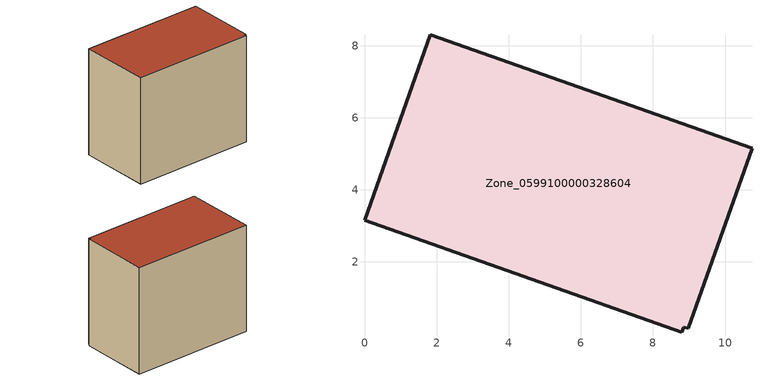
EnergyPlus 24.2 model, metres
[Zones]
Zone_0599100000328604
 floor ground (C_G): 8.98,0.16 8.85,0.2 8.8,0.04 0,3.16 1.82,8.31 10.75,5.15 z0.41
 wall outside (C_F): 10.75,5.15 1.82,8.31 0,3.16 8.8,0.04 8.85,0.2 8.98,0.16 10.75,5.15 z0.41:8.6
 roof outside (C_R): 8.85,0.2 8.98,0.16 10.75,5.15 1.82,8.31 0,3.16 8.8,0.04 z8.6
[BUILDING]
Pand.0599100000328604: North Axis=0; Terrain=City; Loads Convergence Tolerance Value=0.04; Temperature Convergence Tolerance Value=0.4; Solar Distribution=FullExterior; Maximum Number of Warmup Days=25; Minimum Number of Warmup Days=1
[Site:Location]
Rotterdam.The.Hague.AP_ZH_NLD Design_Conditions: Latitude=51.96; Longitude=4.45; Time Zone=1; Elevation=-4.5
[SITE:GROUNDTEMPERATURE:BUILDINGSURFACE]
18, 18, 18, 18, 18, 18, 18, 18, 18, 18, 18, 18
[MATERIAL] Thermal Absorptance=0.9; Solar Absorptance=0.7; Visible Absorptance=0.7
Name | Roughness | Thickness | Conductivity | Density | Specific Heat
G.TI.1975-1991 | MediumSmooth | 0.15 | 0.288461 | 540 | 1210
F.TI.1975-1991 | Rough | 0.3 | 0.230769 | 1920 | 840
R.TI.1975-1991 | MediumRough | 0.2 | 0.153846 | 1500 | 1000
[CONSTRUCTION]
C_G: G.TI.1975-1991
C_F: F.TI.1975-1991
C_R: R.TI.1975-1991
[ZONE]
Zone_0599100000328604: Type=1; Multiplier=1; Ceiling Height=Autocalculate; Volume=Autocalculate; Floor Area=autocalculate; Part of Total Floor Area=Yes
[ZONEINFILTRATION:DESIGNFLOWRATE]
Infil_Zone_0599100000328604: Zone or ZoneList or Space or SpaceList=Zone_0599100000328604; Schedule=AlwaysOn; Design Flow Rate Calculation Method=Flow/Area; Flow Rate per Floor Area=0.003; Constant Term Coefficient=1; Temperature Term Coefficient=0; Velocity Term Coefficient=0; Velocity Squared Term Coefficient=0
[HVACTEMPLATE:ZONE:IDEALLOADSAIRSYSTEM]
Zone_0599100000328604: Maximum Heating Supply Air Temperature=50; Minimum Cooling Supply Air Temperature=13; Maximum Heating Supply Air Humidity Ratio=0.0156; Minimum Cooling Supply Air Humidity Ratio=0.0077; Heating Limit=NoLimit; Cooling Limit=NoLimit; Dehumidification Control Type=ConstantSensibleHeatRatio; Cooling Sensible Heat Ratio=0.7; Dehumidification Setpoint=60; Humidification Control Type=None; Humidification Setpoint=30; Outdoor Air Method=None; Outdoor Air Flow Rate per Person=0.00944; Outdoor Air Flow Rate per Zone Floor Area=0; Outdoor Air Flow Rate per Zone=0; Demand Controlled Ventilation Type=None; Outdoor Air Economizer Type=NoEconomizer; Heat Recovery Type=None; Sensible Heat Recovery Effectiveness=0.7; Latent Heat Recovery Effectiveness=0.65
[ZONECONTROL:THERMOSTAT]
ThermostatControl_Zone_0599100000328604: Zone or ZoneList=Zone_0599100000328604; Control Type Schedule=DualSetpointControlType; Control 1=Thermostat_Zone_0599100000328604; Temperature Difference Between Cutout And Setpoint=0
[THERMOSTATSETPOINT:DUALSETPOINT]
Thermostat_Zone_0599100000328604: Heating Setpoint Temperature Schedule=HeatingSetpoint_Zone_0599100000328604; Cooling Setpoint Temperature Schedule=CoolingSetpoint_Zone_0599100000328604
[SCHEDULE:COMPACT]
HeatingSetpoint_Zone_0599100000328604: Through: 12/31, For: AllDays, Until: 24:00, 21
CoolingSetpoint_Zone_0599100000328604: Through: 12/31, For: AllDays, Until: 24:00, 24
DualSetpointControlType: Through: 12/31, For: AllDays, Until: 24:00, 4
AlwaysOn: Through: 12/31, For: AllDays, Until: 24:00, 1
